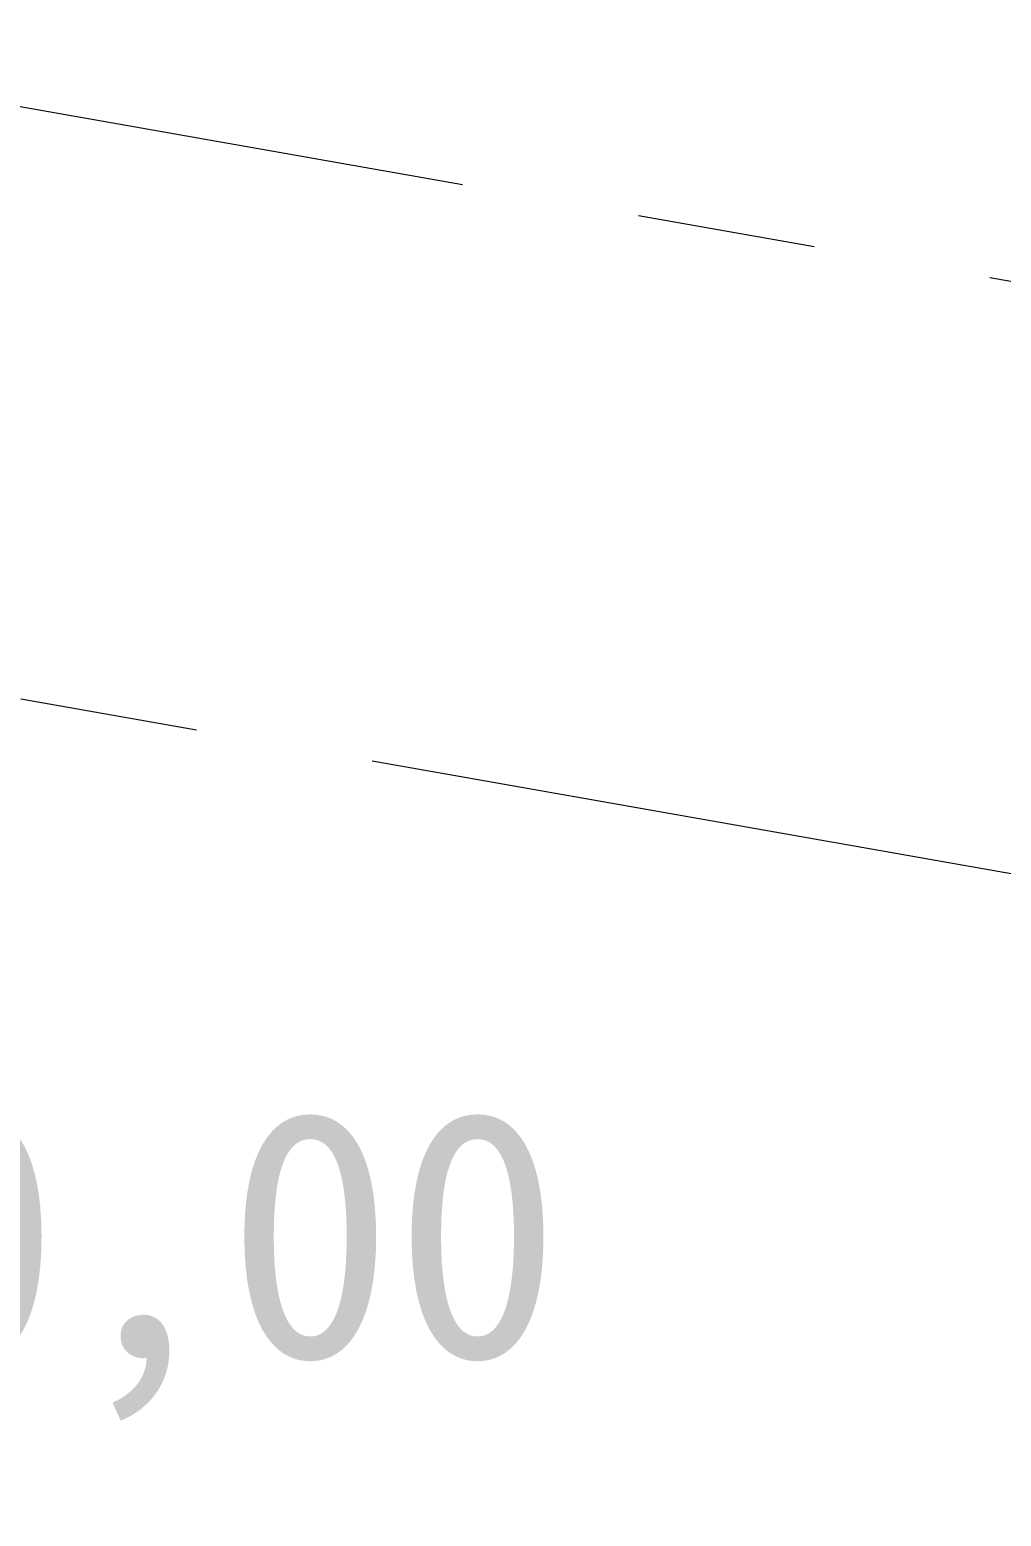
# Model space of a CAD drawing. Header units: millimetres. Extents: x 0 to 1189, y 0 to 841.
# Drawn here: x 942.05 to 955.88, y 585.13 to 606.29 of the extents above; entities that cross this region are included whole.
import ezdxf

# ---------------------------------------------------------------- set-up
doc = ezdxf.new("R2010")
doc.units = ezdxf.units.MM
doc.linetypes.add('CENTERX2', pattern=[20.32, 12.7, -2.54, 2.54, -2.54])
doc.layers.add('中心线层', color=1, linetype='CENTERX2', lineweight=15)
doc.layers.add('尺寸线层', color=3, linetype='Continuous', lineweight=18)
doc.dimstyles.new('ISO-25', dxfattribs={"dimtxt": 2.5, "dimasz": 2.5, "dimexe": 1.25, "dimexo": 0.625, "dimtad": 1, "dimtxsty": 'Standard', "dimcen": 2.5, "dimdle": 5, "dimadec": 0, "dimazin": 0, "dimtfac": 1, "dimtmove": 0, "dimatfit": 3, "dimfxl": 1, "dimarcsym": 0})

# ---------------------------------------------------------------- blocks, each defined once
blk = doc.blocks.new('*X33')
at = {"layer": '尺寸线层'}
for points in [[(920.481, 588.569), (920.245, 587.23), (916.345, 588.608)], [(928.202, 587.208), (927.966, 585.869), (932.102, 585.83)]]:
    blk.add_hatch(color=0, dxfattribs=at).paths.add_polyline_path(points, flags=0)
at = {"layer": '尺寸线层', "color": 0, "lineweight": -2}
for p, q in [((919.431, 606.112), (915.998, 586.639)), ((935.188, 603.333), (931.755, 583.86)), ((920.363, 587.9), (928.084, 586.538)), ((932.102, 585.83), (936.12, 585.121))]:
    blk.add_line(p, q, dxfattribs=at)
at = {"layer": '尺寸线层', "color": 0, "insert": (943.666, 588.689), "char_height": 3.5, "width": 24.08939, "attachment_point": 5}
blk.add_mtext('80,00', dxfattribs=at)

msp = doc.modelspace()

# ---------------------------------------------------------------- linework, layer by layer
at = {"layer": '中心线层'}
for p, q in [((935.7093, 606.2877), (979.8355, 598.507)), ((926.9187, 599.4097), (966.3107, 592.4639))]:
    msp.add_line(p, q, dxfattribs=at)

# ---------------------------------------------------------------- dimensions: what is measured, and where the dimension line sits
at = {"layer": '尺寸线层'}
dim = msp.add_linear_dim(base=(932.102, 585.8298), p1=(919.4314, 606.1117), p2=(935.1883, 603.3333), angle=350.00003, dimstyle='ISO-25', override={"dimtxt": 3.5, "dimasz": 4.08, "dimexe": 2, "dimexo": 0, "dimgap": 1.524, "dimtih": 1, "dimtoh": 1, "dimlfac": 5, "dimzin": 0, "dimsah": 1, "dimdle": 8.16, "dimadec": 2, "dimtolj": 1, "dimtzin": 8, "dimarcsym": 1}, dxfattribs=at)
dim.commit()
dim.dimension.update_dxf_attribs({"geometry": '*X33', "text_midpoint": (943.6664, 588.6886)})

doc.saveas('drawing.dxf')
